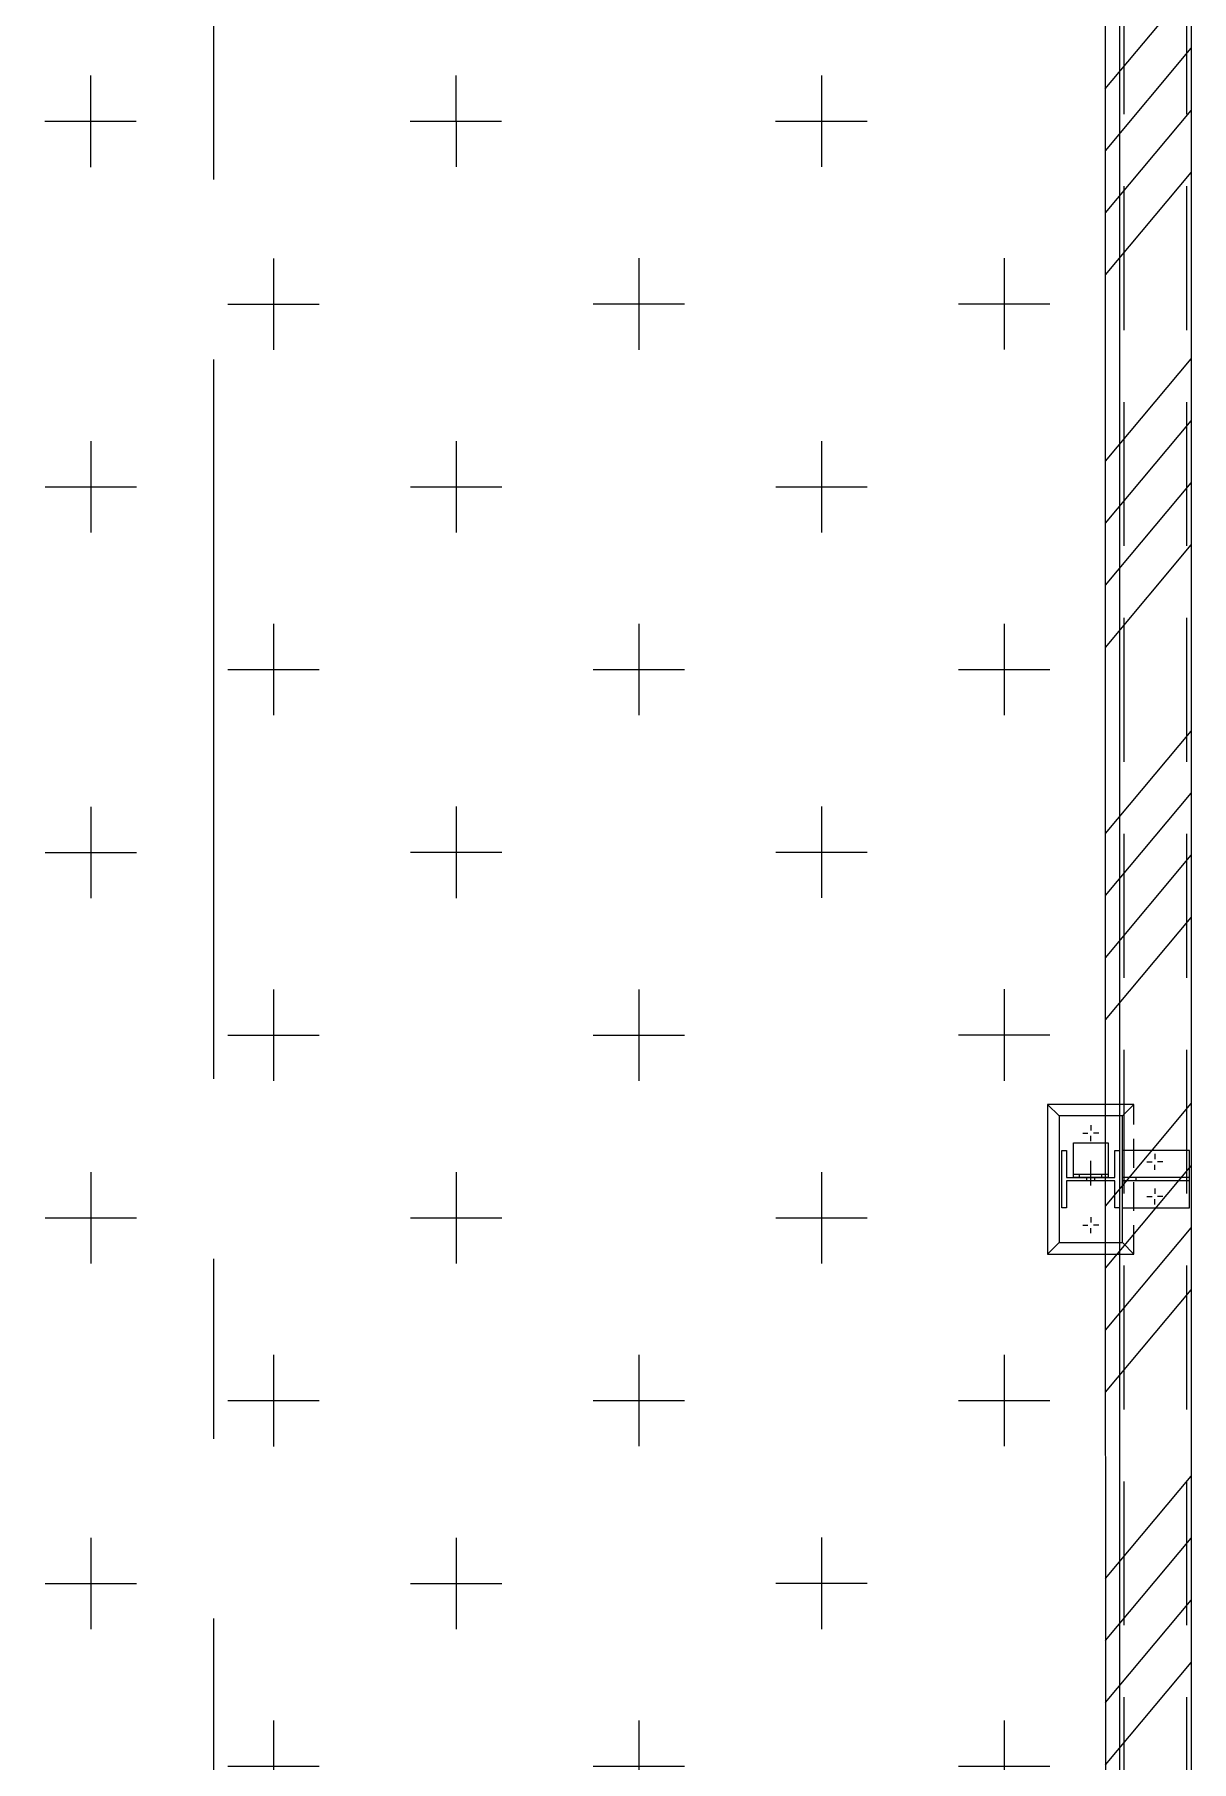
# Model space of a CAD drawing. Header units: millimetres. Extents: x 652937 to 1670132, y 1473552 to 2851037.
# Drawn here: x 764796 to 766807, y 1542604 to 1545604 of the extents above; entities that cross this region are included whole.
import ezdxf
from ezdxf.enums import TextEntityAlignment as Align

# ---------------------------------------------------------------- set-up
doc = ezdxf.new("R2010")
doc.units = ezdxf.units.MM
for name, pattern in [('HIDDEN', [0.375, 0.25, -0.125]), ('TA_GL_005.00000', [13.75, 5, -1.25, 1.25, -1.25, 5]), ('XKITLINE00', [0]), ('XKITLINE02', [4, 2, -2])]:
    doc.linetypes.add(name, pattern=pattern)
for name, color, linetype in [('000 - 0_SYM_DWG_GRID-BUBBLE_MAIN_COLOR_1', 3, 'Continuous'), ('000 - 0_SYM_DWG_GRIDLINE_MAIN_COLOR_251', 251, 'Continuous'), ('TEXT', 3, 'Continuous')]:
    doc.layers.add(name, color=color, linetype=linetype)
for name, color, linetype, lineweight in [('A-FLOR-E', 2, 'Continuous', 9), ('A-WALL', 2, 'Continuous', 25), ('Bolt', 7, 'Continuous', 0), ('Part', 2, 'Continuous', 0)]:
    doc.layers.add(name, color=color, linetype=linetype, lineweight=lineweight)
doc.styles.add('Arial', font='arial.ttf')
doc.styles.add('TA', font='', dxfattribs={"height": 4.5})
doc.styles.get('TA').set_extended_font_data('Cordia New')

# ---------------------------------------------------------------- blocks, each defined once
blk = doc.blocks.new('3')
at = {"layer": 'Bolt', "color": 11, "linetype": 'XKITLINE00', "lineweight": 0}
for p, q in [((-123.137, 1.819), (-123.137, 1.773)), ((-123.137, 1.819), (-123.137, 1.773)), ((-122.837, 1.819), (-122.837, 1.773)), ((-122.837, 1.819), (-122.837, 1.773)), ((-123.207, 1.749), (-123.16, 1.749)), ((-123.207, 1.749), (-123.16, 1.749)), ((-123.137, 1.679), (-123.137, 1.726)), ((-123.137, 1.679), (-123.137, 1.726)), ((-123.067, 1.749), (-123.113, 1.749)), ((-123.067, 1.749), (-123.113, 1.749)), ((-122.907, 1.749), (-122.86, 1.749)), ((-122.907, 1.749), (-122.86, 1.749)), ((-122.837, 1.679), (-122.837, 1.726)), ((-122.837, 1.679), (-122.837, 1.726)), ((-122.767, 1.749), (-122.813, 1.749)), ((-122.767, 1.749), (-122.813, 1.749)), ((-123.387, 1.262), (-123.387, 1.215)), ((-122.587, 1.262), (-122.587, 1.215)), ((-123.457, 1.192), (-123.41, 1.192)), ((-123.387, 1.122), (-123.387, 1.168)), ((-123.317, 1.192), (-123.363, 1.192)), ((-122.657, 1.192), (-122.61, 1.192)), ((-122.587, 1.122), (-122.587, 1.168)), ((-122.517, 1.192), (-122.563, 1.192))]:
    blk.add_line(p, q, dxfattribs=at)
at = {"layer": 'Bolt', "color": 11, "linetype": 'XKITLINE02', "lineweight": 0}
for p, q in [((-123.002, 1.289), (-123.027, 1.289)), ((-122.972, 1.227), (-123.002, 1.227)), ((-122.932, 1.192), (-123.147, 1.192)), ((-123.002, 1.094), (-123.027, 1.094)), ((-122.972, 1.157), (-123.002, 1.157))]:
    blk.add_line(p, q, dxfattribs=at)
at = {"layer": 'Part', "color": 251, "linetype": 'HIDDEN', "lineweight": 0, "ltscale": 5}
for p, q in [((-111.612, 2.027), (-145.731, 2.028)), ((-111.612, 1.482), (-145.731, 1.483))]:
    blk.add_line(p, q, dxfattribs=at)
at = {"layer": 'Part', "color": 2, "linetype": 'XKITLINE02', "lineweight": 0}
for p, q in [((-123.002, 2.049), (-123.002, 1.467)), ((-122.972, 2.049), (-122.972, 1.467))]:
    blk.add_line(p, q, dxfattribs=at)
at = {"layer": 'Part', "color": 2, "linetype": 'HIDDEN', "lineweight": 0}
for p, q in [((-123.637, 1.567), (-123.537, 1.467)), ((-122.437, 1.467), (-122.337, 1.567))]:
    blk.add_line(p, q, dxfattribs=at)
at = {"layer": 'Part', "color": 11, "linetype": 'XKITLINE02', "lineweight": 0}
for p, q in [((-123.002, 1.585), (-122.972, 1.585)), ((-123.002, 1.342), (-123.002, 1.042))]:
    blk.add_line(p, q, dxfattribs=at)
at = {"layer": 'Part', "color": 2, "lineweight": 0}
for p, q in [((-123.027, 1.342), (-123.027, 1.042)), ((-123.537, 0.917), (-123.637, 0.817)), ((-122.337, 0.817), (-122.437, 0.917))]:
    blk.add_line(p, q, dxfattribs=at)
at = {"layer": 'Part', "color": 4, "lineweight": 0}
blk.add_lwpolyline([(-145.731, 1.443), (-111.612, 1.442), (-111.612, 2.067), (-145.731, 2.068)], close=True, dxfattribs=at)
at = {"layer": 'Part', "color": 2, "linetype": 'XKITLINE02', "lineweight": 0}
blk.add_lwpolyline([(-122.737, 1.467), (-122.737, 2.049), (-123.237, 2.049), (-123.237, 1.467)], dxfattribs=at)
at = {"layer": 'Part', "color": 2, "linetype": 'HIDDEN', "lineweight": 0}
blk.add_lwpolyline([(-122.337, 1.438), (-122.337, 1.567), (-123.637, 1.567), (-123.637, 1.438)], dxfattribs=at)
at = {"layer": 'Part', "color": 2, "lineweight": 0}
for points in [[(-123.637, 1.438), (-123.637, 0.817), (-122.337, 0.817), (-122.337, 1.438)], [(-123.002, 1.042), (-123.302, 1.042), (-123.302, 1.342), (-123.002, 1.342)]]:
    blk.add_lwpolyline(points, dxfattribs=at)
for points in [[(-122.437, 1.467), (-123.537, 1.467), (-123.537, 0.917), (-122.437, 0.917)], [(-123.237, 0.982), (-123.002, 0.982), (-123.002, 1.402), (-123.237, 1.402), (-123.237, 1.442), (-122.737, 1.442), (-122.737, 1.402), (-122.972, 1.402), (-122.972, 0.982), (-122.737, 0.982), (-122.737, 0.942), (-123.237, 0.942)]]:
    blk.add_lwpolyline(points, close=True, dxfattribs=at)
blk = doc.blocks.new('*U9146')
at = {"layer": '000 - 0_SYM_DWG_GRIDLINE_MAIN_COLOR_251', "linetype": 'ByBlock', "ltscale": 5}
blk.add_line((30, 0), (-372.229, 0), dxfattribs=at)
at = {"style": 'TA', "flags": 1}
blk.add_attdef('LOCATION', (6, -6), '', height=4.5, rotation=270, dxfattribs=at)
at = {"layer": '000 - 0_SYM_DWG_GRID-BUBBLE_MAIN_COLOR_1', "style": 'Arial'}
blk.add_attdef('GRID-HEAD', text='', height=4, rotation=270, dxfattribs=at).set_placement((56.875, 0), align=Align.MIDDLE_CENTER)
blk = doc.blocks.new('W-1-PP18-ST_ENT3_REV02_20260413-040446_PP18_ENT_3_Y_DIMS')
at = {"layer": '000 - 0_SYM_DWG_GRIDLINE_MAIN_COLOR_251', "linetype": 'TA_GL_005.00000', "xscale": 50.00000000000017, "yscale": 50.00000000000017, "zscale": 50.00000000000017, "rotation": 90}
blk.add_blockref('*U9146', (9900, 1155.8), dxfattribs=at)
blk = doc.blocks.new('W-1-PP18-ST_ENT3_REV02_20260413-050421_PP18_ENT3_MAIN_PLAN')
at = {"layer": 'A-FLOR-E'}
h = blk.add_hatch(dxfattribs=at)
h.set_pattern_fill('CROSS', color=250, scale=50, angle=210.769)
h.set_pattern_definition([(90.0083, (9903.9, -26817.58), (-317.546, 317.454), [158.75, -476.25]), (180.0083, (9983.25, -26738.2), (-317.454, -317.546), [158.75, -476.25])])
h.paths.add_polyline_path([(10552.8, -11720.1), (10552.7, -10920), (11302.5, -10919.9), (11302.6, -11720)], flags=16)
h.paths.add_polyline_path([(18712.4, -10369.2), (18712.7, -10275.1), (20062.2, -10275), (20062.2, -7304.8), (20062.2, 1006.5), (8350.2, 1013.8), (8352.6, -15559), (13097.4, -15549.9), (13097.4, -10370)])
at = {"layer": 'TEXT'}
h = blk.add_hatch(dxfattribs=at)
h.set_pattern_fill('ANSI34', color=250, scale=21.831008, angle=305.769)
h.set_pattern_definition([(230.0083, (16484.82, -22407.65), (318.622, -267.277), []), (230.0083, (16387.17, -22416.2), (318.622, -267.277), []), (230.0083, (16289.52, -22424.77), (318.622, -267.277), []), (230.0083, (16191.87, -22433.32), (318.622, -267.277), [])])
h.paths.add_polyline_path([(8351.9, -15550.1), (8350.2, 1004.8), (20060.2, 1006.6), (20061.9, -15548.3)], flags=16)
h.paths.add_polyline_path([(8201.9, -15700.1), (8201.1, 1155.7), (20210.7, 1155.9), (20211.5, -15699.8)])
at = {"layer": 'A-WALL', "color": 2, "lineweight": 13}
blk.add_lwpolyline([(20062.2, 1006.5), (20062.2, -15549.9), (8352.6, -15549.9), (8350.2, 1004.8)], close=True, dxfattribs=at)
at = {"color": 6}
blk.add_blockref('W-1-PP18-ST_ENT3_REV02_20260413-040446_PP18_ENT_3_Y_DIMS', (0, 0), dxfattribs=at)
at = {"xscale": 200.000000000001, "yscale": 200.000000000001, "zscale": 200.000000000001, "rotation": 90}
blk.add_blockref('3', (8614.4, 23052.3), dxfattribs=at)

msp = doc.modelspace()

# ---------------------------------------------------------------- block references
at = {"color": 6, "rotation": 180}
msp.add_blockref('W-1-PP18-ST_ENT3_REV02_20260413-050421_PP18_ENT3_MAIN_PLAN', (775008.1769, 1542070.4203), dxfattribs=at)

doc.saveas('drawing.dxf')
